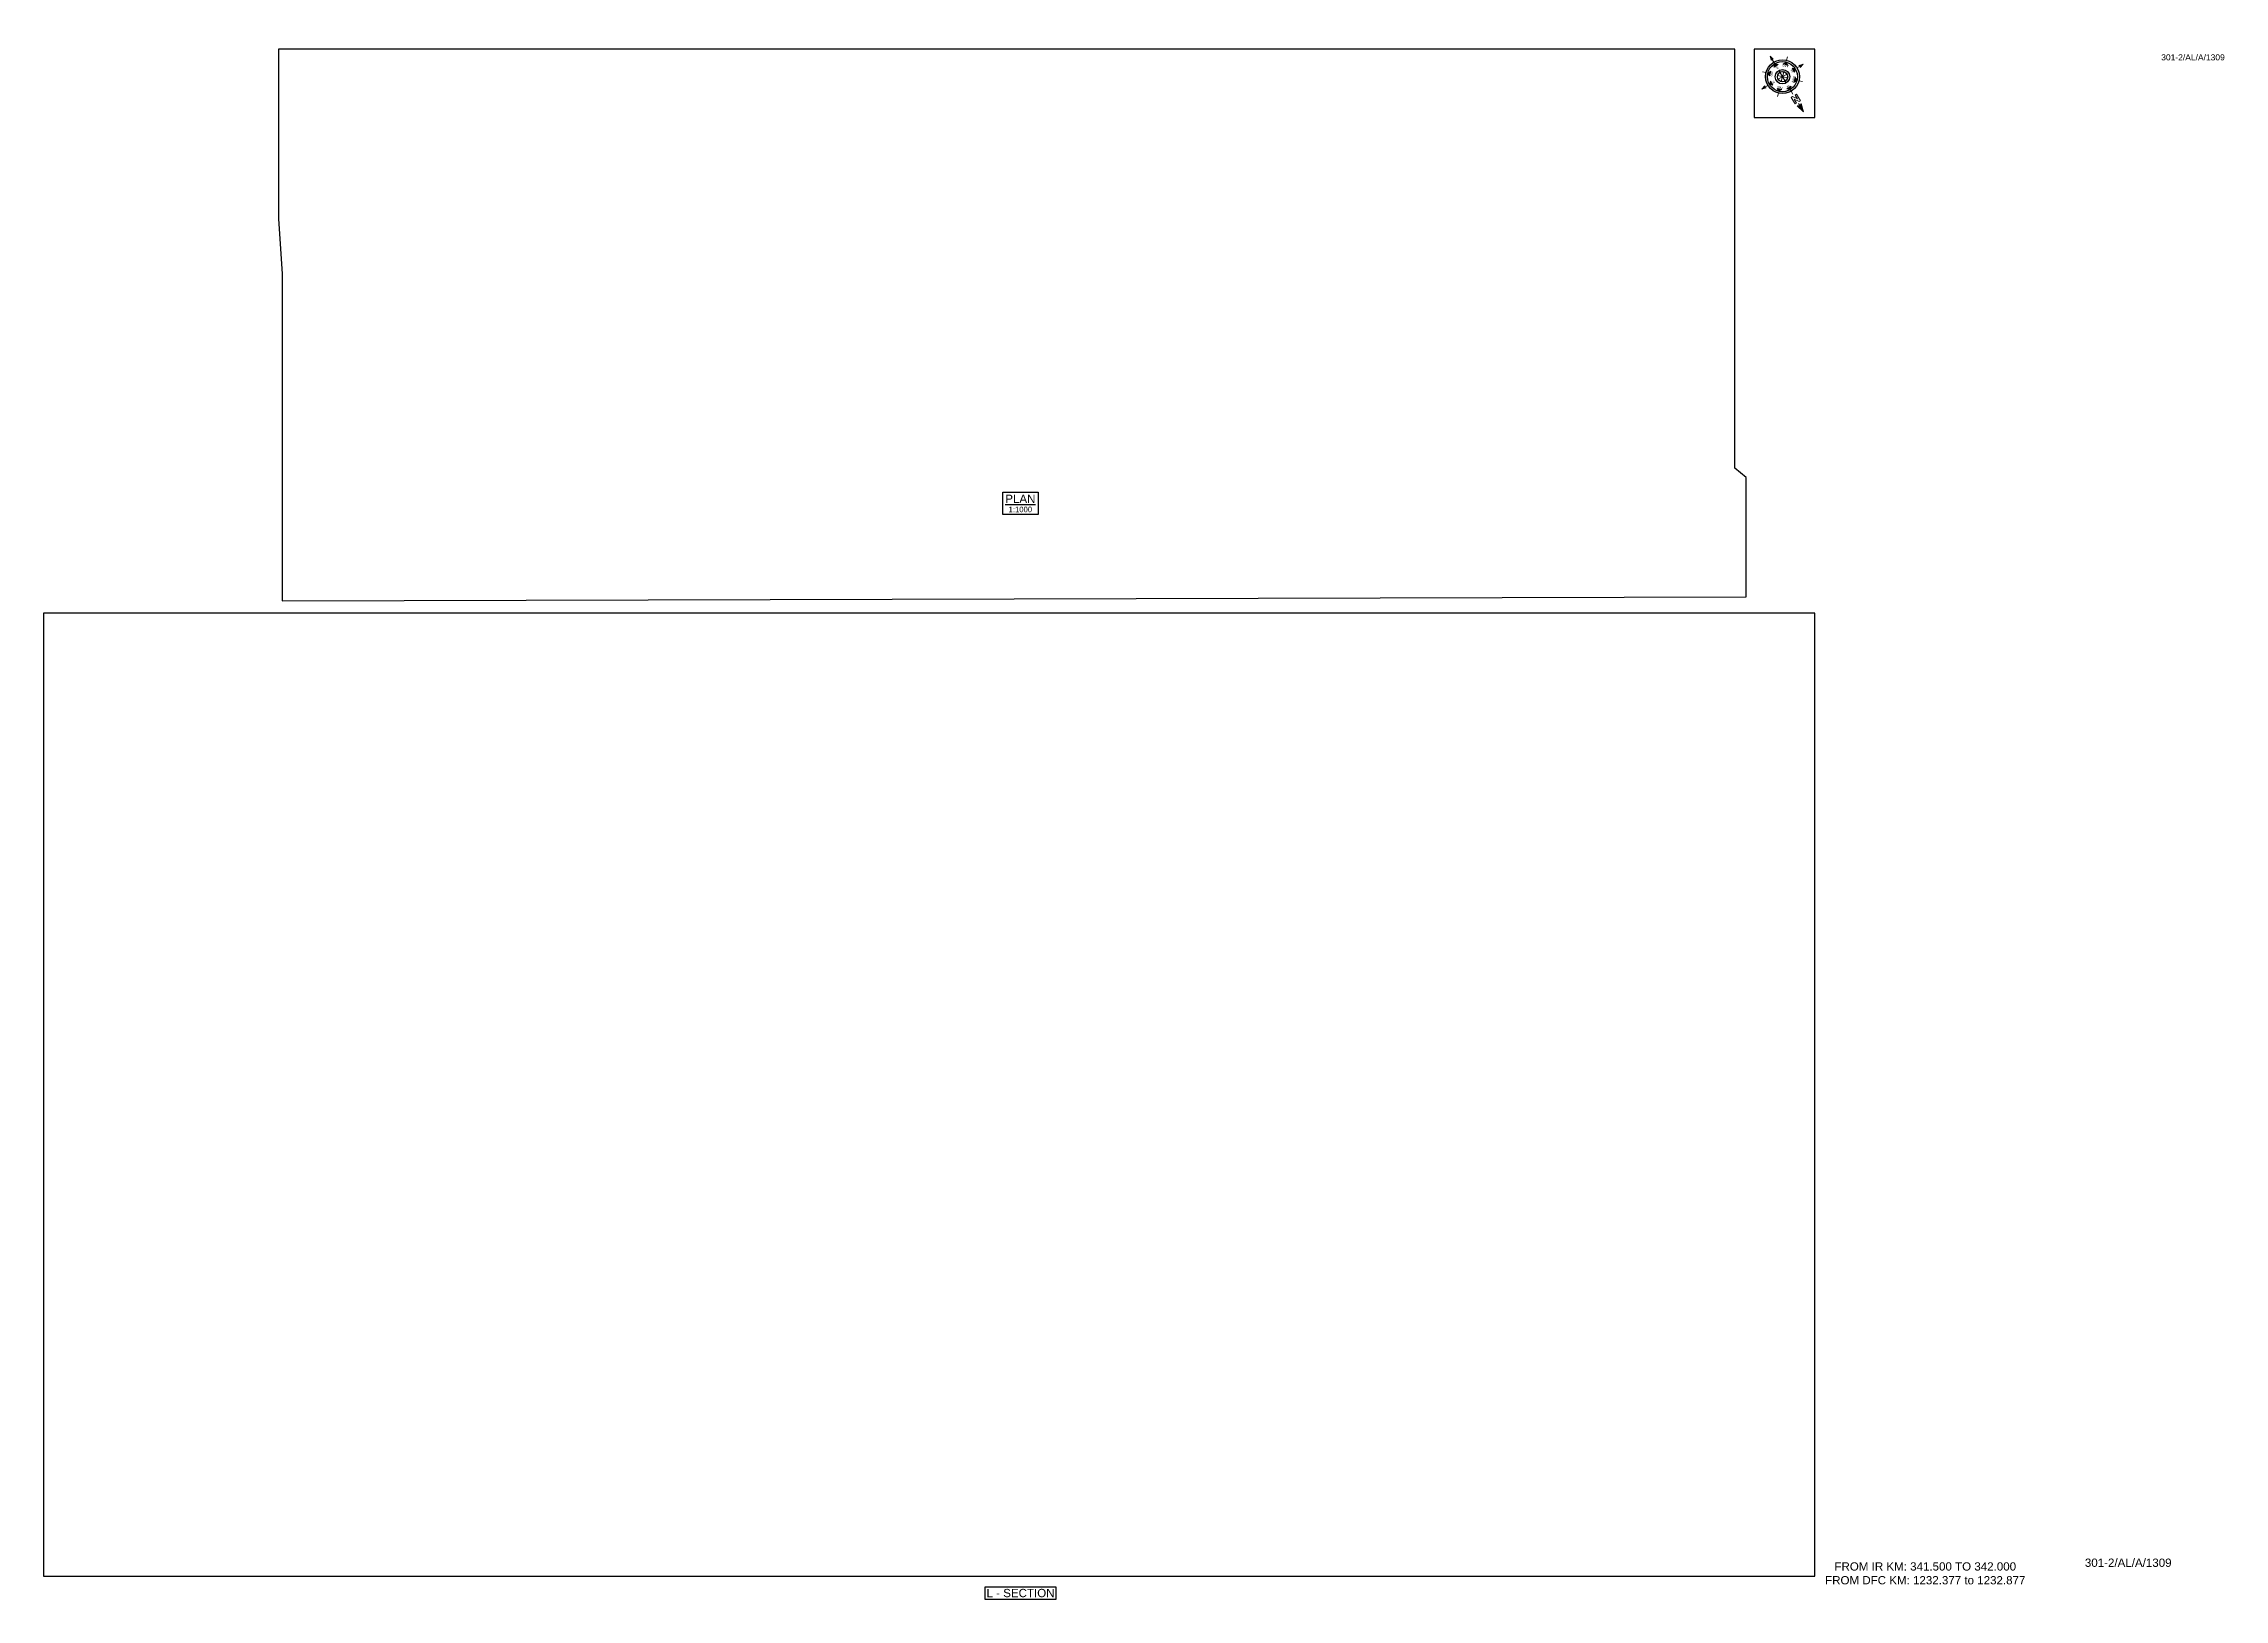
# Paper-space layout '1309' of a CAD drawing. Header units: metres. Extents: x 33 to 825, y 17 to 581.
import ezdxf
from ezdxf.enums import TextEntityAlignment as Align

# ---------------------------------------------------------------- set-up
doc = ezdxf.new("R2010")
doc.units = ezdxf.units.M
doc.header["$MEASUREMENT"] = 0
doc.layers.get('Defpoints').update_dxf_attribs({"color": 5})
doc.layers.add('title', color=7, linetype='Continuous')
doc.styles.get("Standard").update_dxf_attribs({"font": 'arial.ttf'})
doc.styles.add('Style-Arial', font='arial.ttf')

# ---------------------------------------------------------------- blocks, each defined once
blk = doc.blocks.new('N')
for points in [[(0, 8.41), (-0.49, 6.68), (0, 6.93)], [(0.49, 6.68), (0, 6.93), (0, 8.41)], [(-4.93, 0), (-4.07, 0.25), (-4.19, 0)], [(-4.07, -0.25), (-4.19, 0), (-4.93, 0)], [(-3.08, 0), (-2.59, 0.49), (-2.59, -0.49)], [(-2.18, 2.18), (-1.48, 2.18), (-2.18, 1.48)], [(0, 3.08), (0.49, 2.59), (-0.49, 2.59)], [(2.18, 2.18), (2.18, 1.48), (1.48, 2.18)], [(3.08, 0), (2.59, -0.49), (2.59, 0.49)], [(4.07, 0.25), (4.19, 0), (4.93, 0)], [(4.93, 0), (4.07, -0.25), (4.19, 0)], [(-2.18, -2.18), (-2.18, -1.48), (-1.48, -2.18)], [(0, -3.08), (-0.49, -2.59), (0.49, -2.59)], [(0, -4.93), (-0.25, -4.07), (0, -4.19)], [(0.25, -4.07), (0, -4.19), (0, -4.93)], [(2.18, -2.18), (1.48, -2.18), (2.18, -1.48)]]:
    blk.add_hatch(color=7).paths.add_polyline_path(points, flags=0)
h = blk.add_hatch(color=7)
h.paths.add_polyline_path([(0, -3.08), (0, -3.46, 1), (0, 3.46), (0, 3.08, -1)])
h.paths.add_polyline_path([(0, 1.05), (0, 1.48, 1), (0, -1.48), (0, -1.05, -1)])
at = {"color": 7, "linetype": 'ByBlock', "lineweight": 13}
for p, q in [((-0.61, 4.57), (-0.61, 6.12)), ((-0.61, 6.12), (-0.3, 6.12)), ((-0.3, 6.12), (0.32, 5.19)), ((0.32, 4.57), (-0.3, 5.5)), ((-0.3, 5.5), (-0.3, 4.57)), ((0.32, 5.19), (0.32, 6.12)), ((0.32, 6.12), (0.64, 6.12)), ((0.64, 6.12), (0.64, 4.57))]:
    blk.add_line(p, q, dxfattribs=at)
at = {"color": 7, "lineweight": 13}
for p, q in [((0, 6.41), (0, 7.28)), ((-3.46, 0), (-4.19, 0)), ((-2.45, 2.45), (-2.97, 2.97)), ((1.05, 0), (-1.05, 0)), ((-1.05, 0), (1.05, 0)), ((-0.74, 0.74), (0.74, -0.74)), ((0.74, 0.74), (-0.74, -0.74)), ((0.74, -0.74), (-0.74, 0.74)), ((-0.74, -0.74), (0.74, 0.74)), ((0, 3.46), (0, 4.19)), ((0, 3.46), (0, 3.08)), ((0, 1.05), (0, 1.48)), ((0, 1.05), (0, -1.05)), ((0, -1.05), (0, 1.05)), ((2.45, 2.45), (2.97, 2.97)), ((3.46, 0), (4.19, 0)), ((-2.45, -2.45), (-2.97, -2.97)), ((0, -1.05), (0, -1.48)), ((0, -3.46), (0, -3.08)), ((0, -3.46), (0, -4.19)), ((2.45, -2.45), (2.97, -2.97))]:
    blk.add_line(p, q, dxfattribs=at)
at = {"color": 7, "linetype": 'ByBlock', "lineweight": 13}
for points in [[(-0.3, 4.57), (-0.61, 4.57)], [(0.32, 4.57), (0.64, 4.57)]]:
    blk.add_lwpolyline(points, dxfattribs=at)
at = {"color": 7, "lineweight": 13}
for points in [[(0, 8.41), (-0.49, 6.68), (0, 6.93), (0, 6.93)], [(0.49, 6.68), (0, 6.93), (0, 8.41), (0, 8.41)], [(-4.93, 0), (-4.07, 0.25), (-4.19, 0), (-4.19, 0)], [(-4.07, -0.25), (-4.19, 0), (-4.93, 0), (-4.93, 0)], [(-3.08, 0), (-2.59, 0.49), (-2.59, -0.49), (-2.59, -0.49)], [(-2.18, 2.18), (-1.48, 2.18), (-2.18, 1.48), (-2.18, 1.48)], [(0, 3.08), (0.49, 2.59), (-0.49, 2.59), (-0.49, 2.59)], [(2.18, 2.18), (2.18, 1.48), (1.48, 2.18), (1.48, 2.18)], [(3.08, 0), (2.59, -0.49), (2.59, 0.49), (2.59, 0.49)], [(4.07, 0.25), (4.19, 0), (4.93, 0), (4.93, 0)], [(4.93, 0), (4.07, -0.25), (4.19, 0), (4.19, 0)], [(-2.18, -2.18), (-2.18, -1.48), (-1.48, -2.18), (-1.48, -2.18)], [(0, -3.08), (-0.49, -2.59), (0.49, -2.59), (0.49, -2.59)], [(0, -4.93), (-0.25, -4.07), (0, -4.19), (0, -4.19)], [(0.25, -4.07), (0, -4.19), (0, -4.93), (0, -4.93)], [(2.18, -2.18), (1.48, -2.18), (2.18, -1.48), (2.18, -1.48)]]:
    blk.add_lwpolyline(points, close=True, dxfattribs=at)
at = {"color": 7}
for radius in [3.46, 3.08, 1.48, 1.05]:
    blk.add_circle((0, 0), radius, dxfattribs=at)
for s, rotation, p in [('W', 90, (-2.1, 0)), ('NW', 45, (-1.48, 1.48)), ('NE', 315, (1.48, 1.48)), ('E', 270, (1.97, 0)), ('SW', 135, (-1.48, -1.48)), ('SE', 225, (1.48, -1.48))]:
    blk.add_text(s, height=0.6, rotation=rotation, dxfattribs=at).set_placement(p, align=Align.CENTER)
for s, p in [('N', (0, 2.1)), ('S', (0, -2.47))]:
    blk.add_text(s, height=0.6, dxfattribs=at).set_placement(p, align=Align.CENTER)

psp = doc.layouts.new('1309')

# ---------------------------------------------------------------- linework, layer by layer
psp.add_lwpolyline([(374.97, 16.56), (374.97, 21.16), (400.5, 21.16), (400.5, 16.56)], close=True)
at = {"layer": 'Defpoints'}
psp.add_lwpolyline([(33.3, 25), (676, 25), (676, 374.39), (33.3, 374.39)], close=True, dxfattribs=at)
at = {"layer": 'title', "color": 7, "linetype": 'Continuous', "lineweight": -3}
psp.add_lwpolyline([(381.29, 418.29), (394.18, 418.29), (394.18, 410.14), (381.29, 410.14)], close=True, dxfattribs=at)

# ---------------------------------------------------------------- texts
at = {"style": 'Style-Arial'}
for height, p in [(2.2, (801.62, 574.91)), (3, (773.92, 28.36))]:
    psp.add_text('301-2/AL/A/1309', height=height, dxfattribs=at).set_placement(p)
at = {"insert": (663.59, 30.01), "char_height": 3, "attachment_point": 1, "style": 'Style-Arial'}
psp.add_mtext_dynamic_manual_height_columns('\\pxqc;FROM IR KM: 341.500 TO 342.000\\P{\\C1;FROM DFC KM: 1232.377 to 1232.877}', width=104.8357, gutter_width=17.5, heights=[0], dxfattribs=at)
at = {"layer": 'title', "color": 7, "linetype": 'Continuous', "lineweight": -3, "style": 'Style-Arial'}
for s, height, p in [('%%UPLAN', 3, (387.68, 415.85)), ('1:1000', 2, (387.68, 411.99))]:
    psp.add_text(s, height=height, dxfattribs=at).set_placement(p, align=Align.MIDDLE)
at = {"layer": 'title', "style": 'Style-Arial'}
psp.add_text('L - SECTION', height=3, rotation=0.00006, dxfattribs=at).set_placement((387.75, 18.86), align=Align.MIDDLE_CENTER)

# ---------------------------------------------------------------- viewports
at = {"layer": 'Defpoints'}
vp = psp.add_viewport(center=(354.65, 199.69), size=(642.7, 349.388), view_center_point=(1213.72, -5064.72), view_height=349.388, status=3, dxfattribs=at)
vp.dxf.flags = 0x10000  # cut along an outline
vp.dxf.clipping_boundary_handle = psp.add_lwpolyline([(33.3, 25), (676, 25), (676, 374.39), (33.3, 374.39)], format="xyb", close=True, dxfattribs={"invisible": 1}).dxf.handle

# ---------------------------------------------------------------- wipeouts: each hides what was drawn before it
psp.add_wipeout([(653.96, 579), (676, 579), (676, 554.19), (653.96, 554.19)])

# ---------------------------------------------------------------- next in the draw order: linework, layer by layer
psp.add_lwpolyline([(676, 579), (653.96, 579), (653.96, 554.19), (676, 554.19)], close=True)
psp.add_lwpolyline([(651.02, 380.33), (651.02, 423.64), (646.89, 426.93), (646.89, 579), (118.48, 579), (118.48, 517.4), (119.84, 497.51), (119.84, 378.8)], close=True, dxfattribs=at)

# ---------------------------------------------------------------- next in the draw order: block references
at = {"xscale": 1.771541522973351, "yscale": 1.771541522973351, "zscale": 1.771541522973351, "rotation": 210.9426885564493}
psp.add_blockref('N', (664.2, 569), dxfattribs=at)

# ---------------------------------------------------------------- next in the draw order: viewports
at = {"layer": 'Defpoints', "view_twist_angle": 210.94268856}
vp = psp.add_viewport(center=(384.75, 478.9), size=(532.55, 200.2037), view_center_point=(1226470.45, -3231719.92), view_height=200.2037, dxfattribs=at)
vp.dxf.flags = 0x10000  # cut along an outline
vp.dxf.clipping_boundary_handle = psp.add_lwpolyline([(651.02, 380.33), (651.02, 423.64), (646.89, 426.93), (646.89, 579), (118.48, 579), (118.48, 517.4), (119.84, 497.51), (119.84, 378.8)], format="xyb", close=True, dxfattribs={"invisible": 1}).dxf.handle

doc.saveas('drawing.dxf')
